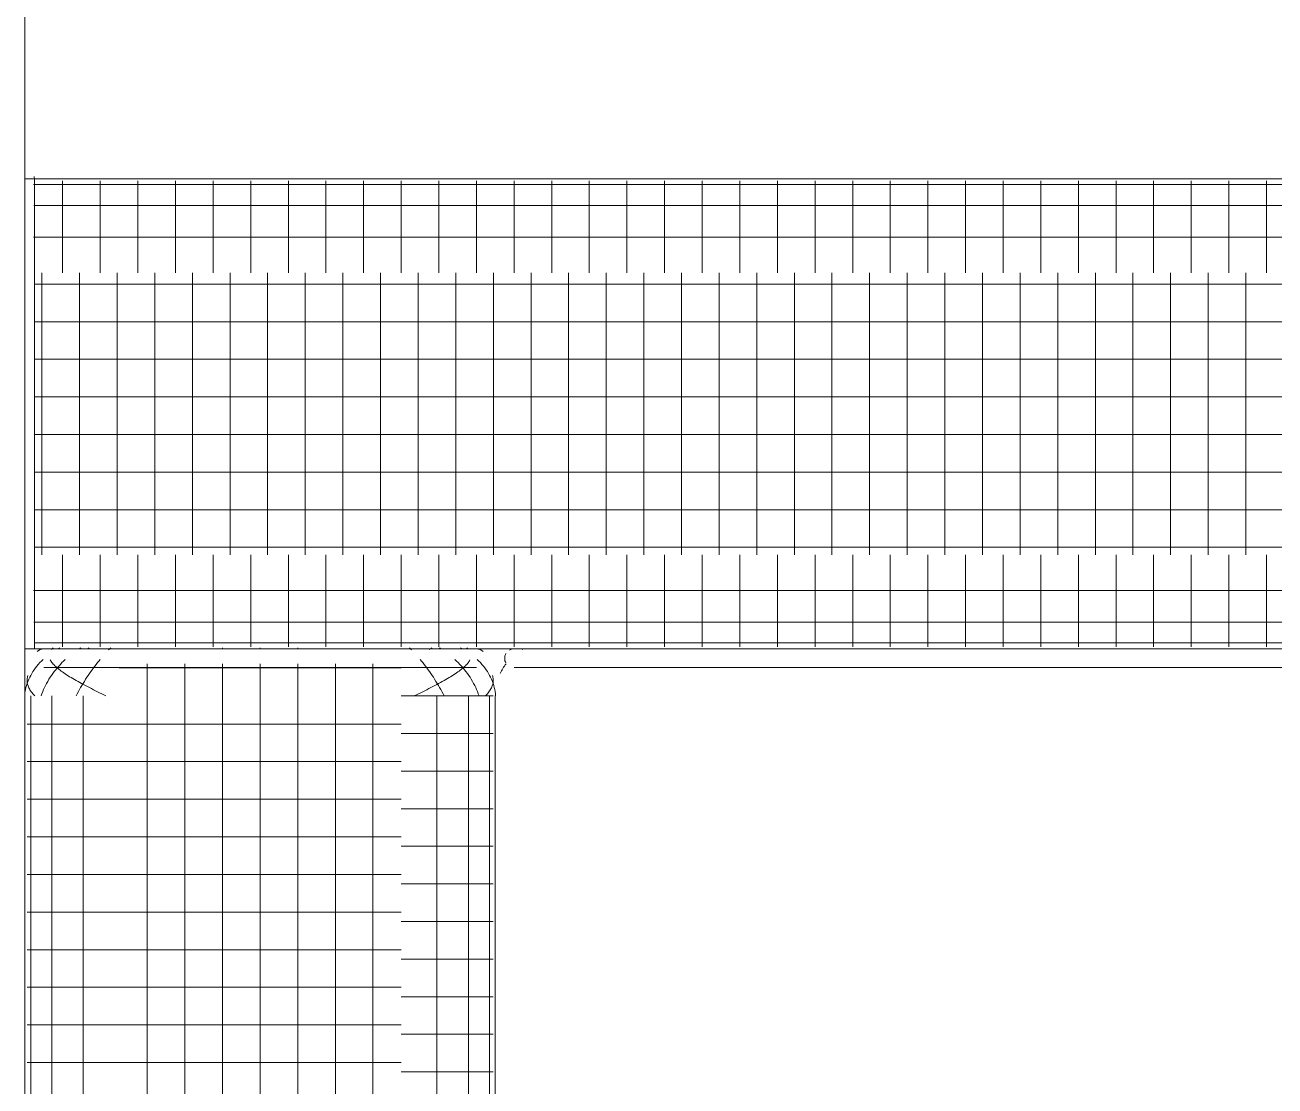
# Model space of a CAD drawing. Header units: millimetres. Extents: x 586.5 to 618.3, y 239.1 to 272.6.
# Drawn here: x 594.072 to 594.736, y 243.878 to 244.442 of the extents above; entities that cross this region are included whole.
import ezdxf

# ---------------------------------------------------------------- set-up
doc = ezdxf.new("R2010")
doc.units = ezdxf.units.MM
doc.header["$LTSCALE"] = 75
doc.layers.add('A Arquitetura LRZ', color=252, linetype='Continuous', lineweight=9)
doc.layers.add('A Mobiliário LRZ', color=253, linetype='Continuous', lineweight=9)

msp = doc.modelspace()

# ---------------------------------------------------------------- linework, layer by layer
at = {"layer": 'A Arquitetura LRZ'}
msp.add_line((594.07154, 240.1799), (594.07154, 249.2604), dxfattribs=at)
at = {"layer": 'A Mobiliário LRZ'}
for p, q in [((594.99154, 244.3604), (594.07154, 244.3604)), ((594.07609, 244.35728), (594.98715, 244.35728)), ((594.07654, 244.36034), (594.07654, 244.3604)), ((594.07654, 244.3604), (594.07654, 244.3604)), ((594.07654, 244.3602), (594.07654, 244.36034)), ((594.07654, 244.35998), (594.07654, 244.3602)), ((594.07654, 244.35968), (594.07654, 244.35998)), ((594.07654, 244.3593), (594.07654, 244.35968)), ((594.07654, 244.35884), (594.07654, 244.3593)), ((594.07654, 244.3583), (594.07654, 244.35884)), ((594.07654, 244.35769), (594.07654, 244.3583)), ((594.07654, 244.35701), (594.07654, 244.35769)), ((594.07654, 244.35624), (594.07654, 244.35701)), ((594.09154, 244.35926), (594.09154, 244.35421)), ((594.11154, 244.35926), (594.11154, 244.35421)), ((594.13154, 244.35926), (594.13154, 244.35421)), ((594.15154, 244.35926), (594.15154, 244.35421)), ((594.17154, 244.35926), (594.17154, 244.35421)), ((594.19154, 244.35926), (594.19154, 244.35421)), ((594.21154, 244.35926), (594.21154, 244.35421)), ((594.23154, 244.35926), (594.23154, 244.35421)), ((594.25154, 244.35926), (594.25154, 244.35421)), ((594.27154, 244.35926), (594.27154, 244.35421)), ((594.29154, 244.35926), (594.29154, 244.35421)), ((594.31154, 244.35926), (594.31154, 244.35421)), ((594.33154, 244.35926), (594.33154, 244.35421)), ((594.35154, 244.35926), (594.35154, 244.35421)), ((594.37154, 244.35926), (594.37154, 244.35421)), ((594.39154, 244.35926), (594.39154, 244.35421)), ((594.41154, 244.35926), (594.41154, 244.35421)), ((594.43154, 244.35926), (594.43154, 244.35421)), ((594.45154, 244.35926), (594.45154, 244.35421)), ((594.47154, 244.35926), (594.47154, 244.35421)), ((594.49154, 244.35926), (594.49154, 244.35421)), ((594.51154, 244.35926), (594.51154, 244.35421)), ((594.53154, 244.35926), (594.53154, 244.35421)), ((594.55154, 244.35926), (594.55154, 244.35421)), ((594.57154, 244.35926), (594.57154, 244.35421)), ((594.59154, 244.35926), (594.59154, 244.35421)), ((594.61154, 244.35926), (594.61154, 244.35421)), ((594.63154, 244.35926), (594.63154, 244.35421)), ((594.65154, 244.35926), (594.65154, 244.35421)), ((594.67154, 244.35926), (594.67154, 244.35421)), ((594.69154, 244.35926), (594.69154, 244.35421)), ((594.71154, 244.35926), (594.71154, 244.35421)), ((594.73154, 244.35926), (594.73154, 244.35421)), ((594.07654, 244.35541), (594.07654, 244.35624)), ((594.07654, 244.3545), (594.07654, 244.35541)), ((594.07654, 244.35352), (594.07654, 244.3545)), ((594.07654, 244.35248), (594.07654, 244.35352)), ((594.07654, 244.35136), (594.07654, 244.35248)), ((594.07654, 244.35018), (594.07654, 244.35136)), ((594.07654, 244.34894), (594.07654, 244.35018)), ((594.09154, 244.35421), (594.09154, 244.34617)), ((594.11154, 244.35421), (594.11154, 244.34617)), ((594.13154, 244.35421), (594.13154, 244.34617)), ((594.15154, 244.35421), (594.15154, 244.34617)), ((594.17154, 244.35421), (594.17154, 244.34617)), ((594.19154, 244.35421), (594.19154, 244.34617)), ((594.21154, 244.35421), (594.21154, 244.34617)), ((594.23154, 244.35421), (594.23154, 244.34617)), ((594.25154, 244.35421), (594.25154, 244.34617)), ((594.27154, 244.35421), (594.27154, 244.34617)), ((594.29154, 244.35421), (594.29154, 244.34617)), ((594.31154, 244.35421), (594.31154, 244.34617)), ((594.33154, 244.35421), (594.33154, 244.34617)), ((594.35154, 244.35421), (594.35154, 244.34617)), ((594.37154, 244.35421), (594.37154, 244.34617)), ((594.39154, 244.35421), (594.39154, 244.34617)), ((594.41154, 244.35421), (594.41154, 244.34617)), ((594.43154, 244.35421), (594.43154, 244.34617)), ((594.45154, 244.35421), (594.45154, 244.34617)), ((594.47154, 244.35421), (594.47154, 244.34617)), ((594.49154, 244.35421), (594.49154, 244.34617)), ((594.51154, 244.35421), (594.51154, 244.34617)), ((594.53154, 244.35421), (594.53154, 244.34617)), ((594.55154, 244.35421), (594.55154, 244.34617)), ((594.57154, 244.35421), (594.57154, 244.34617)), ((594.59154, 244.35421), (594.59154, 244.34617)), ((594.61154, 244.35421), (594.61154, 244.34617)), ((594.63154, 244.35421), (594.63154, 244.34617)), ((594.65154, 244.35421), (594.65154, 244.34617)), ((594.67154, 244.35421), (594.67154, 244.34617)), ((594.69154, 244.35421), (594.69154, 244.34617)), ((594.71154, 244.35421), (594.71154, 244.34617)), ((594.73154, 244.35421), (594.73154, 244.34617)), ((594.07617, 244.34617), (594.98644, 244.34617)), ((594.07654, 244.34764), (594.07654, 244.34894)), ((594.07654, 244.34627), (594.07654, 244.34764)), ((594.07654, 244.34485), (594.07654, 244.34627)), ((594.07654, 244.34337), (594.07654, 244.34485)), ((594.07654, 244.34184), (594.07654, 244.34337)), ((594.09154, 244.34617), (594.09154, 244.33569)), ((594.11154, 244.34617), (594.11154, 244.33569)), ((594.13154, 244.34617), (594.13154, 244.33569)), ((594.15154, 244.34617), (594.15154, 244.33569)), ((594.17154, 244.34617), (594.17154, 244.33569)), ((594.19154, 244.34617), (594.19154, 244.33569)), ((594.21154, 244.34617), (594.21154, 244.33569)), ((594.23154, 244.34617), (594.23154, 244.33569)), ((594.25154, 244.34617), (594.25154, 244.33569)), ((594.27154, 244.34617), (594.27154, 244.33569)), ((594.29154, 244.34617), (594.29154, 244.33569)), ((594.31154, 244.34617), (594.31154, 244.33569)), ((594.33154, 244.34617), (594.33154, 244.33569)), ((594.35154, 244.34617), (594.35154, 244.33569)), ((594.37154, 244.34617), (594.37154, 244.33569)), ((594.39154, 244.34617), (594.39154, 244.33569)), ((594.41154, 244.34617), (594.41154, 244.33569)), ((594.43154, 244.34617), (594.43154, 244.33569)), ((594.45154, 244.34617), (594.45154, 244.33569)), ((594.47154, 244.34617), (594.47154, 244.33569)), ((594.49154, 244.34617), (594.49154, 244.33569)), ((594.51154, 244.34617), (594.51154, 244.33569)), ((594.53154, 244.34617), (594.53154, 244.33569)), ((594.55154, 244.34617), (594.55154, 244.33569)), ((594.57154, 244.34617), (594.57154, 244.33569)), ((594.59154, 244.34617), (594.59154, 244.33569)), ((594.61154, 244.34617), (594.61154, 244.33569)), ((594.63154, 244.34617), (594.63154, 244.33569)), ((594.65154, 244.34617), (594.65154, 244.33569)), ((594.67154, 244.34617), (594.67154, 244.33569)), ((594.69154, 244.34617), (594.69154, 244.33569)), ((594.71154, 244.34617), (594.71154, 244.33569)), ((594.73154, 244.34617), (594.73154, 244.33569)), ((594.07654, 244.34026), (594.07654, 244.34184)), ((594.07654, 244.33864), (594.07654, 244.34026)), ((594.07654, 244.33696), (594.07654, 244.33864)), ((594.07654, 244.33525), (594.07654, 244.33696)), ((594.07654, 244.33349), (594.07654, 244.33525)), ((594.07654, 244.3317), (594.07654, 244.33349)), ((594.07654, 244.32987), (594.07654, 244.3317)), ((594.09154, 244.33569), (594.09154, 244.3235)), ((594.11154, 244.33569), (594.11154, 244.3235)), ((594.13154, 244.33569), (594.13154, 244.3235)), ((594.15154, 244.33569), (594.15154, 244.3235)), ((594.17154, 244.33569), (594.17154, 244.3235)), ((594.19154, 244.33569), (594.19154, 244.3235)), ((594.21154, 244.33569), (594.21154, 244.3235)), ((594.23154, 244.33569), (594.23154, 244.3235)), ((594.25154, 244.33569), (594.25154, 244.3235)), ((594.27154, 244.33569), (594.27154, 244.3235)), ((594.29154, 244.33569), (594.29154, 244.3235)), ((594.31154, 244.33569), (594.31154, 244.3235)), ((594.33154, 244.33569), (594.33154, 244.3235)), ((594.35154, 244.33569), (594.35154, 244.3235)), ((594.37154, 244.33569), (594.37154, 244.3235)), ((594.39154, 244.33569), (594.39154, 244.3235)), ((594.41154, 244.33569), (594.41154, 244.3235)), ((594.43154, 244.33569), (594.43154, 244.3235)), ((594.45154, 244.33569), (594.45154, 244.3235)), ((594.47154, 244.33569), (594.47154, 244.3235)), ((594.49154, 244.33569), (594.49154, 244.3235)), ((594.51154, 244.33569), (594.51154, 244.3235)), ((594.53154, 244.33569), (594.53154, 244.3235)), ((594.55154, 244.33569), (594.55154, 244.3235)), ((594.57154, 244.33569), (594.57154, 244.3235)), ((594.59154, 244.33569), (594.59154, 244.3235)), ((594.61154, 244.33569), (594.61154, 244.3235)), ((594.63154, 244.33569), (594.63154, 244.3235)), ((594.65154, 244.33569), (594.65154, 244.3235)), ((594.67154, 244.33569), (594.67154, 244.3235)), ((594.69154, 244.33569), (594.69154, 244.3235)), ((594.71154, 244.33569), (594.71154, 244.3235)), ((594.73154, 244.33569), (594.73154, 244.3235)), ((594.07611, 244.32942), (594.98687, 244.32942)), ((594.07654, 244.32802), (594.07654, 244.32987)), ((594.07654, 244.32613), (594.07654, 244.32802)), ((594.07654, 244.32422), (594.07654, 244.32613)), ((594.07654, 244.32229), (594.07654, 244.32422)), ((594.09154, 244.3235), (594.09154, 244.3104)), ((594.11154, 244.3235), (594.11154, 244.3104)), ((594.13154, 244.3235), (594.13154, 244.3104)), ((594.15154, 244.3235), (594.15154, 244.3104)), ((594.17154, 244.3235), (594.17154, 244.3104)), ((594.19154, 244.3235), (594.19154, 244.3104)), ((594.21154, 244.3235), (594.21154, 244.3104)), ((594.23154, 244.3235), (594.23154, 244.3104)), ((594.25154, 244.3235), (594.25154, 244.3104)), ((594.27154, 244.3235), (594.27154, 244.3104)), ((594.29154, 244.3235), (594.29154, 244.3104)), ((594.31154, 244.3235), (594.31154, 244.3104)), ((594.33154, 244.3235), (594.33154, 244.3104)), ((594.35154, 244.3235), (594.35154, 244.3104)), ((594.37154, 244.3235), (594.37154, 244.3104)), ((594.39154, 244.3235), (594.39154, 244.3104)), ((594.41154, 244.3235), (594.41154, 244.3104)), ((594.43154, 244.3235), (594.43154, 244.3104)), ((594.45154, 244.3235), (594.45154, 244.3104)), ((594.47154, 244.3235), (594.47154, 244.3104)), ((594.49154, 244.3235), (594.49154, 244.3104)), ((594.51154, 244.3235), (594.51154, 244.3104)), ((594.53154, 244.3235), (594.53154, 244.3104)), ((594.55154, 244.3235), (594.55154, 244.3104)), ((594.57154, 244.3235), (594.57154, 244.3104)), ((594.59154, 244.3235), (594.59154, 244.3104)), ((594.61154, 244.3235), (594.61154, 244.3104)), ((594.63154, 244.3235), (594.63154, 244.3104)), ((594.65154, 244.3235), (594.65154, 244.3104)), ((594.67154, 244.3235), (594.67154, 244.3104)), ((594.69154, 244.3235), (594.69154, 244.3104)), ((594.71154, 244.3235), (594.71154, 244.3104)), ((594.73154, 244.3235), (594.73154, 244.3104)), ((594.07654, 244.32034), (594.07654, 244.32229)), ((594.07654, 244.31837), (594.07654, 244.32034)), ((594.07654, 244.31639), (594.07654, 244.31837)), ((594.07654, 244.3144), (594.07654, 244.31639)), ((594.07654, 244.3124), (594.07654, 244.3144)), ((594.07654, 244.3104), (594.07654, 244.3124)), ((594.07654, 244.1604), (594.07654, 244.3104)), ((594.08054, 244.1604), (594.08054, 244.3104)), ((594.10054, 244.1604), (594.10054, 244.3104)), ((594.12054, 244.1604), (594.12054, 244.3104)), ((594.14054, 244.1604), (594.14054, 244.3104)), ((594.16054, 244.1604), (594.16054, 244.3104)), ((594.18054, 244.1604), (594.18054, 244.3104)), ((594.20054, 244.1604), (594.20054, 244.3104)), ((594.22054, 244.1604), (594.22054, 244.3104)), ((594.24054, 244.1604), (594.24054, 244.3104)), ((594.26054, 244.1604), (594.26054, 244.3104)), ((594.28054, 244.1604), (594.28054, 244.3104)), ((594.30054, 244.1604), (594.30054, 244.3104)), ((594.32054, 244.1604), (594.32054, 244.3104)), ((594.34054, 244.1604), (594.34054, 244.3104)), ((594.36054, 244.1604), (594.36054, 244.3104)), ((594.38054, 244.1604), (594.38054, 244.3104)), ((594.40054, 244.1604), (594.40054, 244.3104)), ((594.42054, 244.1604), (594.42054, 244.3104)), ((594.44054, 244.1604), (594.44054, 244.3104)), ((594.46054, 244.1604), (594.46054, 244.3104)), ((594.48054, 244.1604), (594.48054, 244.3104)), ((594.50054, 244.1604), (594.50054, 244.3104)), ((594.52054, 244.1604), (594.52054, 244.3104)), ((594.54054, 244.1604), (594.54054, 244.3104)), ((594.56054, 244.1604), (594.56054, 244.3104)), ((594.58054, 244.1604), (594.58054, 244.3104)), ((594.60054, 244.1604), (594.60054, 244.3104)), ((594.62054, 244.1604), (594.62054, 244.3104)), ((594.64054, 244.1604), (594.64054, 244.3104)), ((594.66054, 244.1604), (594.66054, 244.3104)), ((594.68054, 244.1604), (594.68054, 244.3104)), ((594.70054, 244.1604), (594.70054, 244.3104)), ((594.72054, 244.1604), (594.72054, 244.3104)), ((594.98654, 244.3044), (594.07656, 244.3044)), ((594.98654, 244.2844), (594.07661, 244.2844)), ((594.98654, 244.2644), (594.07666, 244.2644)), ((594.98654, 244.2444), (594.0767, 244.2444)), ((594.98654, 244.2244), (594.07675, 244.2244)), ((594.98654, 244.2044), (594.0768, 244.2044)), ((594.98654, 244.1844), (594.07685, 244.1844)), ((594.98654, 244.1644), (594.0769, 244.1644)), ((594.07654, 244.15986), (594.07654, 244.1604)), ((594.07654, 244.15786), (594.07654, 244.15986)), ((594.07654, 244.15587), (594.07654, 244.15786)), ((594.09154, 244.14731), (594.09154, 244.1604)), ((594.11154, 244.14731), (594.11154, 244.1604)), ((594.13154, 244.14731), (594.13154, 244.1604)), ((594.15154, 244.14731), (594.15154, 244.1604)), ((594.17154, 244.14731), (594.17154, 244.1604)), ((594.19154, 244.14731), (594.19154, 244.1604)), ((594.21154, 244.14731), (594.21154, 244.1604)), ((594.23154, 244.14731), (594.23154, 244.1604)), ((594.25154, 244.14731), (594.25154, 244.1604)), ((594.27154, 244.14731), (594.27154, 244.1604)), ((594.29154, 244.14731), (594.29154, 244.1604)), ((594.31154, 244.14731), (594.31154, 244.1604)), ((594.33154, 244.14731), (594.33154, 244.1604)), ((594.35154, 244.14731), (594.35154, 244.1604)), ((594.37154, 244.14731), (594.37154, 244.1604)), ((594.39154, 244.14731), (594.39154, 244.1604)), ((594.41154, 244.14731), (594.41154, 244.1604)), ((594.43154, 244.14731), (594.43154, 244.1604)), ((594.45154, 244.14731), (594.45154, 244.1604)), ((594.47154, 244.14731), (594.47154, 244.1604)), ((594.49154, 244.14731), (594.49154, 244.1604)), ((594.51154, 244.14731), (594.51154, 244.1604)), ((594.53154, 244.14731), (594.53154, 244.1604)), ((594.55154, 244.14731), (594.55154, 244.1604)), ((594.57154, 244.14731), (594.57154, 244.1604)), ((594.59154, 244.14731), (594.59154, 244.1604)), ((594.61154, 244.14731), (594.61154, 244.1604)), ((594.63154, 244.14731), (594.63154, 244.1604)), ((594.65154, 244.14731), (594.65154, 244.1604)), ((594.67154, 244.14731), (594.67154, 244.1604)), ((594.69154, 244.14731), (594.69154, 244.1604)), ((594.71154, 244.14731), (594.71154, 244.1604)), ((594.73154, 244.14731), (594.73154, 244.1604)), ((594.07654, 244.15388), (594.07654, 244.15587)), ((594.07654, 244.15191), (594.07654, 244.15388)), ((594.07654, 244.14994), (594.07654, 244.15191)), ((594.07654, 244.14799), (594.07654, 244.14994)), ((594.07654, 244.14607), (594.07654, 244.14799)), ((594.07654, 244.14416), (594.07654, 244.14607)), ((594.07654, 244.14229), (594.07654, 244.14416)), ((594.09154, 244.13511), (594.09154, 244.14731)), ((594.11154, 244.13511), (594.11154, 244.14731)), ((594.13154, 244.13511), (594.13154, 244.14731)), ((594.15154, 244.13511), (594.15154, 244.14731)), ((594.17154, 244.13511), (594.17154, 244.14731)), ((594.19154, 244.13511), (594.19154, 244.14731)), ((594.21154, 244.13511), (594.21154, 244.14731)), ((594.23154, 244.13511), (594.23154, 244.14731)), ((594.25154, 244.13511), (594.25154, 244.14731)), ((594.27154, 244.13511), (594.27154, 244.14731)), ((594.29154, 244.13511), (594.29154, 244.14731)), ((594.31154, 244.13511), (594.31154, 244.14731)), ((594.33154, 244.13511), (594.33154, 244.14731)), ((594.35154, 244.13511), (594.35154, 244.14731)), ((594.37154, 244.13511), (594.37154, 244.14731)), ((594.39154, 244.13511), (594.39154, 244.14731)), ((594.41154, 244.13511), (594.41154, 244.14731)), ((594.43154, 244.13511), (594.43154, 244.14731)), ((594.45154, 244.13511), (594.45154, 244.14731)), ((594.47154, 244.13511), (594.47154, 244.14731)), ((594.49154, 244.13511), (594.49154, 244.14731)), ((594.51154, 244.13511), (594.51154, 244.14731)), ((594.53154, 244.13511), (594.53154, 244.14731)), ((594.55154, 244.13511), (594.55154, 244.14731)), ((594.57154, 244.13511), (594.57154, 244.14731)), ((594.59154, 244.13511), (594.59154, 244.14731)), ((594.61154, 244.13511), (594.61154, 244.14731)), ((594.63154, 244.13511), (594.63154, 244.14731)), ((594.65154, 244.13511), (594.65154, 244.14731)), ((594.67154, 244.13511), (594.67154, 244.14731)), ((594.69154, 244.13511), (594.69154, 244.14731)), ((594.71154, 244.13511), (594.71154, 244.14731)), ((594.73154, 244.13511), (594.73154, 244.14731)), ((594.98707, 244.14139), (594.0761, 244.14139)), ((594.07654, 244.14044), (594.07654, 244.14229)), ((594.07654, 244.13862), (594.07654, 244.14044)), ((594.07654, 244.13684), (594.07654, 244.13862)), ((594.07654, 244.13509), (594.07654, 244.13684)), ((594.07654, 244.13339), (594.07654, 244.13509)), ((594.07654, 244.13173), (594.07654, 244.13339)), ((594.07654, 244.13011), (594.07654, 244.13173)), ((594.09154, 244.12464), (594.09154, 244.13511)), ((594.11154, 244.12464), (594.11154, 244.13511)), ((594.13154, 244.12464), (594.13154, 244.13511)), ((594.15154, 244.12464), (594.15154, 244.13511)), ((594.17154, 244.12464), (594.17154, 244.13511)), ((594.19154, 244.12464), (594.19154, 244.13511)), ((594.21154, 244.12464), (594.21154, 244.13511)), ((594.23154, 244.12464), (594.23154, 244.13511)), ((594.25154, 244.12464), (594.25154, 244.13511)), ((594.27154, 244.12464), (594.27154, 244.13511)), ((594.29154, 244.12464), (594.29154, 244.13511)), ((594.31154, 244.12464), (594.31154, 244.13511)), ((594.33154, 244.12464), (594.33154, 244.13511)), ((594.35154, 244.12464), (594.35154, 244.13511)), ((594.37154, 244.12464), (594.37154, 244.13511)), ((594.39154, 244.12464), (594.39154, 244.13511)), ((594.41154, 244.12464), (594.41154, 244.13511)), ((594.43154, 244.12464), (594.43154, 244.13511)), ((594.45154, 244.12464), (594.45154, 244.13511)), ((594.47154, 244.12464), (594.47154, 244.13511)), ((594.49154, 244.12464), (594.49154, 244.13511)), ((594.51154, 244.12464), (594.51154, 244.13511)), ((594.53154, 244.12464), (594.53154, 244.13511)), ((594.55154, 244.12464), (594.55154, 244.13511)), ((594.57154, 244.12464), (594.57154, 244.13511)), ((594.59154, 244.12464), (594.59154, 244.13511)), ((594.61154, 244.12464), (594.61154, 244.13511)), ((594.63154, 244.12464), (594.63154, 244.13511)), ((594.65154, 244.12464), (594.65154, 244.13511)), ((594.67154, 244.12464), (594.67154, 244.13511)), ((594.69154, 244.12464), (594.69154, 244.13511)), ((594.71154, 244.12464), (594.71154, 244.13511)), ((594.73154, 244.12464), (594.73154, 244.13511)), ((594.98644, 244.12464), (594.07618, 244.12464)), ((594.07654, 244.12855), (594.07654, 244.13011)), ((594.07654, 244.12703), (594.07654, 244.12855)), ((594.07654, 244.12557), (594.07654, 244.12703)), ((594.07654, 244.12416), (594.07654, 244.12557)), ((594.07654, 244.12281), (594.07654, 244.12416)), ((594.09154, 244.1166), (594.09154, 244.12464)), ((594.11154, 244.1166), (594.11154, 244.12464)), ((594.13154, 244.1166), (594.13154, 244.12464)), ((594.15154, 244.1166), (594.15154, 244.12464)), ((594.17154, 244.1166), (594.17154, 244.12464)), ((594.19154, 244.1166), (594.19154, 244.12464)), ((594.21154, 244.1166), (594.21154, 244.12464)), ((594.23154, 244.1166), (594.23154, 244.12464)), ((594.25154, 244.1166), (594.25154, 244.12464)), ((594.27154, 244.1166), (594.27154, 244.12464)), ((594.29154, 244.1166), (594.29154, 244.12464)), ((594.31154, 244.1166), (594.31154, 244.12464)), ((594.33154, 244.1166), (594.33154, 244.12464)), ((594.35154, 244.1166), (594.35154, 244.12464)), ((594.37154, 244.1166), (594.37154, 244.12464)), ((594.39154, 244.1166), (594.39154, 244.12464)), ((594.41154, 244.1166), (594.41154, 244.12464)), ((594.43154, 244.1166), (594.43154, 244.12464)), ((594.45154, 244.1166), (594.45154, 244.12464)), ((594.47154, 244.1166), (594.47154, 244.12464)), ((594.49154, 244.1166), (594.49154, 244.12464)), ((594.51154, 244.1166), (594.51154, 244.12464)), ((594.53154, 244.1166), (594.53154, 244.12464)), ((594.55154, 244.1166), (594.55154, 244.12464)), ((594.57154, 244.1166), (594.57154, 244.12464)), ((594.59154, 244.1166), (594.59154, 244.12464)), ((594.61154, 244.1166), (594.61154, 244.12464)), ((594.63154, 244.1166), (594.63154, 244.12464)), ((594.65154, 244.1166), (594.65154, 244.12464)), ((594.67154, 244.1166), (594.67154, 244.12464)), ((594.69154, 244.1166), (594.69154, 244.12464)), ((594.71154, 244.1166), (594.71154, 244.12464)), ((594.73154, 244.1166), (594.73154, 244.12464)), ((594.07654, 244.12153), (594.07654, 244.12281)), ((594.07654, 244.1203), (594.07654, 244.12153)), ((594.07654, 244.11914), (594.07654, 244.1203)), ((594.07654, 244.11804), (594.07654, 244.11914)), ((594.07654, 244.11701), (594.07654, 244.11804)), ((594.07654, 244.11605), (594.07654, 244.11701)), ((594.07654, 244.11517), (594.07654, 244.11605)), ((594.07654, 244.11435), (594.07654, 244.11517)), ((594.07654, 244.11361), (594.07654, 244.11435)), ((594.07654, 244.11294), (594.07654, 244.11361)), ((594.98687, 244.11353), (594.07654, 244.11353)), ((594.07654, 244.11235), (594.07654, 244.11294)), ((594.07654, 244.11184), (594.07654, 244.11235)), ((594.07654, 244.1114), (594.07654, 244.11184)), ((594.07654, 244.11104), (594.07654, 244.1114)), ((594.07654, 244.11076), (594.07654, 244.11104)), ((594.07654, 244.11056), (594.07654, 244.11076)), ((594.0866, 244.11092), (594.08625, 244.11065)), ((594.08899, 244.11037), (594.09005, 244.11092)), ((594.09154, 244.11155), (594.09154, 244.1166)), ((594.1003, 244.11037), (594.10122, 244.11092)), ((594.1052, 244.11092), (594.10568, 244.11066)), ((594.11154, 244.11155), (594.11154, 244.1166)), ((594.1166, 244.11037), (594.11716, 244.11092)), ((594.13154, 244.11155), (594.13154, 244.1166)), ((594.15154, 244.11155), (594.15154, 244.1166)), ((594.17154, 244.11155), (594.17154, 244.1166)), ((594.17654, 244.11092), (594.17654, 244.11023)), ((594.19154, 244.11155), (594.19154, 244.1166)), ((594.19654, 244.11092), (594.19654, 244.11023)), ((594.21154, 244.11155), (594.21154, 244.1166)), ((594.21654, 244.11092), (594.21654, 244.11023)), ((594.23154, 244.11155), (594.23154, 244.1166)), ((594.25154, 244.11155), (594.25154, 244.1166)), ((594.27154, 244.11155), (594.27154, 244.1166)), ((594.27593, 244.11092), (594.27649, 244.11037)), ((594.28789, 244.11092), (594.28741, 244.11066)), ((594.29154, 244.11155), (594.29154, 244.1166)), ((594.29187, 244.11092), (594.29279, 244.11037)), ((594.30303, 244.11092), (594.3041, 244.11037)), ((594.30648, 244.11092), (594.30684, 244.11065)), ((594.31154, 244.11155), (594.31154, 244.1166)), ((594.33154, 244.11155), (594.33154, 244.1166)), ((594.35154, 244.11155), (594.35154, 244.1166)), ((594.37154, 244.11155), (594.37154, 244.1166)), ((594.39154, 244.11155), (594.39154, 244.1166)), ((594.41154, 244.11155), (594.41154, 244.1166)), ((594.43154, 244.11155), (594.43154, 244.1166)), ((594.45154, 244.11155), (594.45154, 244.1166)), ((594.47154, 244.11155), (594.47154, 244.1166)), ((594.49154, 244.11155), (594.49154, 244.1166)), ((594.51154, 244.11155), (594.51154, 244.1166)), ((594.53154, 244.11155), (594.53154, 244.1166)), ((594.55154, 244.11155), (594.55154, 244.1166)), ((594.57154, 244.11155), (594.57154, 244.1166)), ((594.59154, 244.11155), (594.59154, 244.1166)), ((594.61154, 244.11155), (594.61154, 244.1166)), ((594.63154, 244.11155), (594.63154, 244.1166)), ((594.65154, 244.11155), (594.65154, 244.1166)), ((594.67154, 244.11155), (594.67154, 244.1166)), ((594.69154, 244.11155), (594.69154, 244.1166)), ((594.71154, 244.11155), (594.71154, 244.1166)), ((594.73154, 244.11155), (594.73154, 244.1166)), ((594.07154, 244.1104), (594.08654, 244.1104)), ((594.07654, 244.11044), (594.07654, 244.11056)), ((594.07654, 244.1104), (594.07654, 244.11044)), ((594.08025, 244.10392), (594.08112, 244.10476)), ((594.08155, 244.1104), (594.08154, 244.1104)), ((594.0816, 244.1104), (594.08155, 244.1104)), ((594.08171, 244.1104), (594.0816, 244.1104)), ((594.08189, 244.1104), (594.08171, 244.1104)), ((594.08213, 244.1104), (594.08189, 244.1104)), ((594.08243, 244.1104), (594.08213, 244.1104)), ((594.08279, 244.1104), (594.08243, 244.1104)), ((594.08322, 244.1104), (594.08279, 244.1104)), ((594.08371, 244.1104), (594.08322, 244.1104)), ((594.08426, 244.1104), (594.08371, 244.1104)), ((594.08487, 244.1104), (594.08426, 244.1104)), ((594.08554, 244.1104), (594.08487, 244.1104)), ((594.085, 244.10448), (594.08524, 244.10407)), ((594.08627, 244.1104), (594.08554, 244.1104)), ((594.08592, 244.11038), (594.08562, 244.1101)), ((594.08625, 244.11065), (594.08592, 244.11038)), ((594.08705, 244.1104), (594.08627, 244.1104)), ((594.08654, 244.1104), (594.12154, 244.1104)), ((594.08788, 244.1104), (594.08705, 244.1104)), ((594.08878, 244.1104), (594.08788, 244.1104)), ((594.08972, 244.1104), (594.08878, 244.1104)), ((594.09071, 244.1104), (594.08972, 244.1104)), ((594.09176, 244.1104), (594.09071, 244.1104)), ((594.09285, 244.1104), (594.09176, 244.1104)), ((594.09207, 244.10392), (594.09296, 244.10476)), ((594.09399, 244.1104), (594.09285, 244.1104)), ((594.09517, 244.1104), (594.09399, 244.1104)), ((594.09639, 244.1104), (594.09517, 244.1104)), ((594.09766, 244.1104), (594.09639, 244.1104)), ((594.09896, 244.1104), (594.09766, 244.1104)), ((594.1003, 244.1104), (594.09896, 244.1104)), ((594.10167, 244.1104), (594.1003, 244.1104)), ((594.10307, 244.1104), (594.10167, 244.1104)), ((594.10451, 244.1104), (594.10307, 244.1104)), ((594.10597, 244.1104), (594.10451, 244.1104)), ((594.10568, 244.11066), (594.10619, 244.1104)), ((594.10745, 244.1104), (594.10597, 244.1104)), ((594.10896, 244.1104), (594.10745, 244.1104)), ((594.11049, 244.1104), (594.10896, 244.1104)), ((594.11204, 244.1104), (594.11049, 244.1104)), ((594.11081, 244.10392), (594.1115, 244.10476)), ((594.1136, 244.1104), (594.11204, 244.1104)), ((594.11517, 244.1104), (594.1136, 244.1104)), ((594.11675, 244.1104), (594.11517, 244.1104)), ((594.11602, 244.10979), (594.1166, 244.11037)), ((594.11835, 244.1104), (594.11675, 244.1104)), ((594.11994, 244.1104), (594.11835, 244.1104)), ((594.12154, 244.1104), (594.11994, 244.1104)), ((594.27154, 244.1104), (594.12154, 244.1104)), ((594.27198, 244.1104), (594.27154, 244.1104)), ((594.27154, 244.1104), (594.30654, 244.1104)), ((594.27357, 244.1104), (594.27198, 244.1104)), ((594.27517, 244.1104), (594.27357, 244.1104)), ((594.27676, 244.1104), (594.27517, 244.1104)), ((594.27649, 244.11037), (594.27707, 244.10979)), ((594.27834, 244.1104), (594.27676, 244.1104)), ((594.27991, 244.1104), (594.27834, 244.1104)), ((594.28147, 244.1104), (594.27991, 244.1104)), ((594.28301, 244.1104), (594.28147, 244.1104)), ((594.28158, 244.10476), (594.28227, 244.10392)), ((594.28454, 244.1104), (594.28301, 244.1104)), ((594.28604, 244.1104), (594.28454, 244.1104)), ((594.28752, 244.1104), (594.28604, 244.1104)), ((594.28689, 244.1104), (594.28636, 244.11013)), ((594.28741, 244.11066), (594.28689, 244.1104)), ((594.28897, 244.1104), (594.28752, 244.1104)), ((594.2904, 244.1104), (594.28897, 244.1104)), ((594.29179, 244.1104), (594.2904, 244.1104)), ((594.29316, 244.1104), (594.29179, 244.1104)), ((594.29448, 244.1104), (594.29316, 244.1104)), ((594.29578, 244.1104), (594.29448, 244.1104)), ((594.29703, 244.1104), (594.29578, 244.1104)), ((594.29824, 244.1104), (594.29703, 244.1104)), ((594.29941, 244.1104), (594.29824, 244.1104)), ((594.30054, 244.1104), (594.29941, 244.1104)), ((594.30013, 244.10476), (594.30101, 244.10392)), ((594.30162, 244.1104), (594.30054, 244.1104)), ((594.30265, 244.1104), (594.30162, 244.1104)), ((594.30363, 244.1104), (594.30265, 244.1104)), ((594.30456, 244.1104), (594.30363, 244.1104)), ((594.30543, 244.1104), (594.30456, 244.1104)), ((594.30626, 244.1104), (594.30543, 244.1104)), ((594.30702, 244.1104), (594.30626, 244.1104)), ((594.30654, 244.1104), (594.99154, 244.1104)), ((594.30684, 244.11065), (594.30717, 244.11038)), ((594.30773, 244.1104), (594.30702, 244.1104)), ((594.30839, 244.1104), (594.30773, 244.1104)), ((594.30809, 244.10448), (594.30784, 244.10407)), ((594.30898, 244.1104), (594.30839, 244.1104)), ((594.30951, 244.1104), (594.30898, 244.1104)), ((594.30999, 244.1104), (594.30951, 244.1104)), ((594.3104, 244.1104), (594.30999, 244.1104)), ((594.31075, 244.1104), (594.3104, 244.1104)), ((594.31103, 244.1104), (594.31075, 244.1104)), ((594.31126, 244.1104), (594.31103, 244.1104)), ((594.31142, 244.1104), (594.31126, 244.1104)), ((594.31151, 244.1104), (594.31142, 244.1104)), ((594.31154, 244.1104), (594.31151, 244.1104)), ((594.31197, 244.10476), (594.31284, 244.10392)), ((594.07513, 244.09732), (594.07575, 244.09832)), ((594.07575, 244.09832), (594.07641, 244.09931)), ((594.07641, 244.09931), (594.0771, 244.10028)), ((594.0771, 244.10028), (594.07784, 244.10123)), ((594.07784, 244.10123), (594.07861, 244.10215)), ((594.07861, 244.10215), (594.07941, 244.10305)), ((594.07941, 244.10305), (594.08025, 244.10392)), ((594.08154, 244.1004), (594.08158, 244.1004)), ((594.08158, 244.1004), (594.08167, 244.1004)), ((594.08167, 244.1004), (594.08183, 244.1004)), ((594.08183, 244.1004), (594.08205, 244.1004)), ((594.08205, 244.1004), (594.08234, 244.1004)), ((594.08234, 244.1004), (594.08269, 244.1004)), ((594.08269, 244.1004), (594.0831, 244.1004)), ((594.0831, 244.1004), (594.08357, 244.1004)), ((594.08357, 244.1004), (594.08411, 244.1004)), ((594.08411, 244.1004), (594.0847, 244.1004)), ((594.0847, 244.1004), (594.08535, 244.1004)), ((594.08524, 244.10407), (594.08552, 244.10364)), ((594.08535, 244.1004), (594.08606, 244.1004)), ((594.08552, 244.10364), (594.08583, 244.10322)), ((594.08583, 244.10322), (594.08618, 244.10278)), ((594.08606, 244.1004), (594.08683, 244.1004)), ((594.08618, 244.10278), (594.08656, 244.10234)), ((594.08637, 244.09732), (594.08712, 244.09832)), ((594.08656, 244.10234), (594.08698, 244.10189)), ((594.08683, 244.1004), (594.08765, 244.1004)), ((594.08698, 244.10189), (594.08742, 244.10144)), ((594.08712, 244.09832), (594.08789, 244.09931)), ((594.08742, 244.10144), (594.08791, 244.10098)), ((594.08765, 244.1004), (594.08853, 244.1004)), ((594.08789, 244.09931), (594.08869, 244.10028)), ((594.08791, 244.10098), (594.08842, 244.10051)), ((594.08842, 244.10051), (594.08897, 244.10004)), ((594.08853, 244.1004), (594.08946, 244.1004)), ((594.08869, 244.10028), (594.08951, 244.10123)), ((594.08897, 244.10004), (594.08955, 244.09957)), ((594.08946, 244.1004), (594.09044, 244.1004)), ((594.08951, 244.10123), (594.09035, 244.10215)), ((594.08955, 244.09957), (594.09016, 244.09909)), ((594.09016, 244.09909), (594.0908, 244.0986)), ((594.09035, 244.10215), (594.0912, 244.10305)), ((594.09044, 244.1004), (594.09147, 244.1004)), ((594.0908, 244.0986), (594.09147, 244.09811)), ((594.0912, 244.10305), (594.09207, 244.10392)), ((594.09147, 244.1004), (594.09255, 244.1004)), ((594.09147, 244.09811), (594.09217, 244.09762)), ((594.09217, 244.09762), (594.0929, 244.09712)), ((594.09255, 244.1004), (594.09368, 244.1004)), ((594.09368, 244.1004), (594.09484, 244.1004)), ((594.09484, 244.1004), (594.09606, 244.1004)), ((594.09606, 244.1004), (594.09731, 244.1004)), ((594.09731, 244.1004), (594.0986, 244.1004)), ((594.0986, 244.1004), (594.09993, 244.1004)), ((594.09993, 244.1004), (594.10129, 244.1004)), ((594.10129, 244.1004), (594.10269, 244.1004)), ((594.10269, 244.1004), (594.10412, 244.1004)), ((594.10412, 244.1004), (594.10557, 244.1004)), ((594.10557, 244.1004), (594.10705, 244.1004)), ((594.10586, 244.09732), (594.10657, 244.09832)), ((594.10657, 244.09832), (594.10728, 244.09931)), ((594.10705, 244.1004), (594.10855, 244.1004)), ((594.10728, 244.09931), (594.10799, 244.10028)), ((594.10799, 244.10028), (594.1087, 244.10123)), ((594.10855, 244.1004), (594.11007, 244.1004)), ((594.1087, 244.10123), (594.10941, 244.10215)), ((594.10941, 244.10215), (594.11011, 244.10305)), ((594.11007, 244.1004), (594.11162, 244.1004)), ((594.11011, 244.10305), (594.11081, 244.10392)), ((594.11162, 244.1004), (594.11317, 244.1004)), ((594.11317, 244.1004), (594.11474, 244.1004)), ((594.11474, 244.1004), (594.11633, 244.1004)), ((594.11633, 244.1004), (594.11792, 244.1004)), ((594.11792, 244.1004), (594.11951, 244.1004)), ((594.11951, 244.1004), (594.12111, 244.1004)), ((594.12111, 244.1004), (594.12154, 244.1004)), ((594.12154, 244.1004), (594.27154, 244.1004)), ((594.12154, 244.10028), (594.27154, 244.10028)), ((594.13654, 244.10245), (594.13654, 244.0956)), ((594.15654, 244.10245), (594.15654, 244.0956)), ((594.17654, 244.10245), (594.17654, 244.0956)), ((594.19654, 244.10245), (594.19654, 244.0956)), ((594.21654, 244.10245), (594.21654, 244.0956)), ((594.23654, 244.10245), (594.23654, 244.0956)), ((594.25654, 244.10245), (594.25654, 244.0956)), ((594.27154, 244.1004), (594.27314, 244.1004)), ((594.27314, 244.1004), (594.27474, 244.1004)), ((594.27474, 244.1004), (594.27633, 244.1004)), ((594.27633, 244.1004), (594.27792, 244.1004)), ((594.27792, 244.1004), (594.27949, 244.1004)), ((594.27949, 244.1004), (594.28105, 244.1004)), ((594.28105, 244.1004), (594.2826, 244.1004)), ((594.28227, 244.10392), (594.28297, 244.10305)), ((594.2826, 244.1004), (594.28413, 244.1004)), ((594.28297, 244.10305), (594.28368, 244.10215)), ((594.28368, 244.10215), (594.28439, 244.10123)), ((594.28413, 244.1004), (594.28563, 244.1004)), ((594.28439, 244.10123), (594.2851, 244.10028)), ((594.2851, 244.10028), (594.28581, 244.09931)), ((594.28563, 244.1004), (594.28712, 244.1004)), ((594.28581, 244.09931), (594.28652, 244.09832)), ((594.28652, 244.09832), (594.28723, 244.09732)), ((594.28712, 244.1004), (594.28858, 244.1004)), ((594.28858, 244.1004), (594.29001, 244.1004)), ((594.29001, 244.1004), (594.29142, 244.1004)), ((594.29142, 244.1004), (594.29279, 244.1004)), ((594.29279, 244.1004), (594.29413, 244.1004)), ((594.29413, 244.1004), (594.29543, 244.1004)), ((594.29543, 244.1004), (594.2967, 244.1004)), ((594.2967, 244.1004), (594.29792, 244.1004)), ((594.29792, 244.1004), (594.2991, 244.1004)), ((594.2991, 244.1004), (594.30024, 244.1004)), ((594.30091, 244.09762), (594.30018, 244.09712)), ((594.30024, 244.1004), (594.30133, 244.1004)), ((594.30162, 244.09811), (594.30091, 244.09762)), ((594.30101, 244.10392), (594.30189, 244.10305)), ((594.30133, 244.1004), (594.30237, 244.1004)), ((594.30229, 244.0986), (594.30162, 244.09811)), ((594.30189, 244.10305), (594.30274, 244.10215)), ((594.30293, 244.09909), (594.30229, 244.0986)), ((594.30237, 244.1004), (594.30337, 244.1004)), ((594.30274, 244.10215), (594.30358, 244.10123)), ((594.30354, 244.09957), (594.30293, 244.09909)), ((594.30337, 244.1004), (594.30431, 244.1004)), ((594.30412, 244.10004), (594.30354, 244.09957)), ((594.30358, 244.10123), (594.3044, 244.10028)), ((594.30467, 244.10051), (594.30412, 244.10004)), ((594.30431, 244.1004), (594.3052, 244.1004)), ((594.3044, 244.10028), (594.30519, 244.09931)), ((594.30518, 244.10098), (594.30467, 244.10051)), ((594.30566, 244.10144), (594.30518, 244.10098)), ((594.30519, 244.09931), (594.30597, 244.09832)), ((594.3052, 244.1004), (594.30604, 244.1004)), ((594.30611, 244.10189), (594.30566, 244.10144)), ((594.30597, 244.09832), (594.30672, 244.09732)), ((594.30604, 244.1004), (594.30682, 244.1004)), ((594.30652, 244.10234), (594.30611, 244.10189)), ((594.30691, 244.10278), (594.30652, 244.10234)), ((594.30682, 244.1004), (594.30755, 244.1004)), ((594.30725, 244.10322), (594.30691, 244.10278)), ((594.30757, 244.10364), (594.30725, 244.10322)), ((594.30755, 244.1004), (594.30822, 244.1004)), ((594.30784, 244.10407), (594.30757, 244.10364)), ((594.30822, 244.1004), (594.30883, 244.1004)), ((594.30883, 244.1004), (594.30937, 244.1004)), ((594.30937, 244.1004), (594.30986, 244.1004)), ((594.30986, 244.1004), (594.31029, 244.1004)), ((594.31029, 244.1004), (594.31066, 244.1004)), ((594.31066, 244.1004), (594.31096, 244.1004)), ((594.31096, 244.1004), (594.3112, 244.1004)), ((594.3112, 244.1004), (594.31138, 244.1004)), ((594.31138, 244.1004), (594.31149, 244.1004)), ((594.31149, 244.1004), (594.31154, 244.1004)), ((594.31154, 244.1004), (594.31154, 244.1004)), ((594.31284, 244.10392), (594.31367, 244.10305)), ((594.31367, 244.10305), (594.31448, 244.10215)), ((594.31448, 244.10215), (594.31525, 244.10123)), ((594.31525, 244.10123), (594.31598, 244.10028)), ((594.31598, 244.10028), (594.31668, 244.09931)), ((594.31668, 244.09931), (594.31734, 244.09832)), ((594.31734, 244.09832), (594.31795, 244.09732)), ((594.33156, 244.1004), (594.33159, 244.1004)), ((594.33159, 244.1004), (594.33165, 244.1004)), ((594.33165, 244.1004), (594.33174, 244.1004)), ((594.33174, 244.1004), (594.33184, 244.1004)), ((594.33184, 244.1004), (594.33197, 244.1004)), ((594.33197, 244.1004), (594.33213, 244.1004)), ((594.33213, 244.1004), (594.3323, 244.1004)), ((594.3323, 244.1004), (594.3325, 244.1004)), ((594.3325, 244.1004), (594.33273, 244.1004)), ((594.33273, 244.1004), (594.33297, 244.1004)), ((594.33297, 244.1004), (594.33324, 244.1004)), ((594.33324, 244.1004), (594.33353, 244.1004)), ((594.33353, 244.1004), (594.33383, 244.1004)), ((594.33383, 244.1004), (594.33416, 244.1004)), ((594.33416, 244.1004), (594.33451, 244.1004)), ((594.33451, 244.1004), (594.33488, 244.1004)), ((594.33488, 244.1004), (594.33527, 244.1004)), ((594.33527, 244.1004), (594.33567, 244.1004)), ((594.33567, 244.1004), (594.33609, 244.1004)), ((594.33609, 244.1004), (594.33653, 244.1004)), ((594.33653, 244.1004), (594.33699, 244.1004)), ((594.33699, 244.1004), (594.33746, 244.1004)), ((594.33746, 244.1004), (594.33794, 244.1004)), ((594.33794, 244.1004), (594.33844, 244.1004)), ((594.33844, 244.1004), (594.33895, 244.1004)), ((594.33895, 244.1004), (594.33947, 244.1004)), ((594.33947, 244.1004), (594.34001, 244.1004)), ((594.34001, 244.1004), (594.34055, 244.1004)), ((594.34055, 244.1004), (594.34111, 244.1004)), ((594.34111, 244.1004), (594.34167, 244.1004)), ((594.34167, 244.1004), (594.34224, 244.1004)), ((594.34224, 244.1004), (594.34282, 244.1004)), ((594.34282, 244.1004), (594.3434, 244.1004)), ((594.3434, 244.1004), (594.34399, 244.1004)), ((594.34399, 244.1004), (594.34459, 244.1004)), ((594.34459, 244.1004), (594.34518, 244.1004)), ((594.34518, 244.1004), (594.34578, 244.1004)), ((594.34578, 244.1004), (594.34638, 244.1004)), ((594.34638, 244.1004), (594.34654, 244.1004)), ((594.34654, 244.1004), (594.94154, 244.1004)), ((594.07206, 244.08985), (594.07236, 244.09095)), ((594.07236, 244.09095), (594.07271, 244.09204)), ((594.07264, 244.09424), (594.07261, 244.09374)), ((594.07261, 244.09374), (594.07262, 244.09323)), ((594.07262, 244.09323), (594.07266, 244.09272)), ((594.0727, 244.09475), (594.07264, 244.09424)), ((594.07266, 244.09272), (594.07274, 244.09221)), ((594.07279, 244.09524), (594.0727, 244.09475)), ((594.07271, 244.09204), (594.0731, 244.09312)), ((594.07274, 244.09221), (594.07285, 244.09169)), ((594.07292, 244.09574), (594.07279, 244.09524)), ((594.07285, 244.09169), (594.07299, 244.09118)), ((594.07308, 244.09623), (594.07292, 244.09574)), ((594.07299, 244.09118), (594.07316, 244.09066)), ((594.0731, 244.09312), (594.07354, 244.09419)), ((594.07354, 244.09419), (594.07403, 244.09525)), ((594.07403, 244.09525), (594.07456, 244.09629)), ((594.07456, 244.09629), (594.07513, 244.09732)), ((594.08195, 244.08985), (594.08248, 244.09095)), ((594.08248, 244.09095), (594.08305, 244.09204)), ((594.08305, 244.09204), (594.08365, 244.09312)), ((594.08365, 244.09312), (594.08428, 244.09419)), ((594.08428, 244.09419), (594.08495, 244.09525)), ((594.08495, 244.09525), (594.08564, 244.09629)), ((594.08564, 244.09629), (594.08637, 244.09732)), ((594.0929, 244.09712), (594.09366, 244.09662)), ((594.09366, 244.09662), (594.09445, 244.09611)), ((594.09445, 244.09611), (594.09527, 244.0956)), ((594.09527, 244.0956), (594.09611, 244.09508)), ((594.09611, 244.09508), (594.09697, 244.09456)), ((594.09697, 244.09456), (594.09787, 244.09404)), ((594.09787, 244.09404), (594.09878, 244.09352)), ((594.09878, 244.09352), (594.09972, 244.09299)), ((594.09972, 244.09299), (594.10068, 244.09246)), ((594.10068, 244.09246), (594.10165, 244.09193)), ((594.10113, 244.08985), (594.10177, 244.09095)), ((594.10165, 244.09193), (594.10265, 244.09139)), ((594.10177, 244.09095), (594.10242, 244.09204)), ((594.10242, 244.09204), (594.10309, 244.09312)), ((594.10265, 244.09139), (594.10367, 244.09085)), ((594.10309, 244.09312), (594.10377, 244.09419)), ((594.10367, 244.09085), (594.1047, 244.09031)), ((594.10377, 244.09419), (594.10446, 244.09525)), ((594.10446, 244.09525), (594.10516, 244.09629)), ((594.10516, 244.09629), (594.10586, 244.09732)), ((594.13654, 244.0956), (594.13654, 244.0854)), ((594.15654, 244.0956), (594.15654, 244.0854)), ((594.17654, 244.0956), (594.17654, 244.0854)), ((594.19654, 244.0956), (594.19654, 244.0854)), ((594.21654, 244.0956), (594.21654, 244.0854)), ((594.23654, 244.0956), (594.23654, 244.0854)), ((594.25654, 244.0956), (594.25654, 244.0854)), ((594.28723, 244.09732), (594.28793, 244.09629)), ((594.28793, 244.09629), (594.28863, 244.09525)), ((594.28942, 244.09085), (594.28838, 244.09031)), ((594.28863, 244.09525), (594.28932, 244.09419)), ((594.28932, 244.09419), (594.29, 244.09312)), ((594.29043, 244.09139), (594.28942, 244.09085)), ((594.29, 244.09312), (594.29066, 244.09204)), ((594.29143, 244.09193), (594.29043, 244.09139)), ((594.29066, 244.09204), (594.29132, 244.09095)), ((594.29132, 244.09095), (594.29196, 244.08985)), ((594.29241, 244.09246), (594.29143, 244.09193)), ((594.29337, 244.09299), (594.29241, 244.09246)), ((594.29431, 244.09352), (594.29337, 244.09299)), ((594.29522, 244.09404), (594.29431, 244.09352)), ((594.29611, 244.09456), (594.29522, 244.09404)), ((594.29698, 244.09508), (594.29611, 244.09456)), ((594.29782, 244.0956), (594.29698, 244.09508)), ((594.29863, 244.09611), (594.29782, 244.0956)), ((594.29942, 244.09662), (594.29863, 244.09611)), ((594.30018, 244.09712), (594.29942, 244.09662)), ((594.30672, 244.09732), (594.30744, 244.09629)), ((594.30744, 244.09629), (594.30814, 244.09525)), ((594.30814, 244.09525), (594.3088, 244.09419)), ((594.3088, 244.09419), (594.30944, 244.09312)), ((594.30944, 244.09312), (594.31004, 244.09204)), ((594.31004, 244.09204), (594.31061, 244.09095)), ((594.31061, 244.09095), (594.31114, 244.08985)), ((594.31795, 244.09732), (594.31853, 244.09629)), ((594.31853, 244.09629), (594.31906, 244.09525)), ((594.31906, 244.09525), (594.31954, 244.09419)), ((594.31954, 244.09419), (594.31998, 244.09312)), ((594.3201, 244.09118), (594.31992, 244.09066)), ((594.31998, 244.09312), (594.32038, 244.09204)), ((594.32001, 244.09623), (594.32017, 244.09574)), ((594.32024, 244.09169), (594.3201, 244.09118)), ((594.32017, 244.09574), (594.32029, 244.09524)), ((594.32035, 244.09221), (594.32024, 244.09169)), ((594.32029, 244.09524), (594.32039, 244.09475)), ((594.32042, 244.09272), (594.32035, 244.09221)), ((594.32038, 244.09204), (594.32073, 244.09095)), ((594.32039, 244.09475), (594.32045, 244.09424)), ((594.32047, 244.09323), (594.32042, 244.09272)), ((594.32045, 244.09424), (594.32047, 244.09374)), ((594.32047, 244.09374), (594.32047, 244.09323)), ((594.32073, 244.09095), (594.32103, 244.08985)), ((594.07161, 244.08763), (594.07181, 244.08874)), ((594.07181, 244.08874), (594.07206, 244.08985)), ((594.07316, 244.09066), (594.07337, 244.09014)), ((594.07337, 244.09014), (594.07361, 244.08962)), ((594.07361, 244.08962), (594.07389, 244.08909)), ((594.07389, 244.08909), (594.0742, 244.08857)), ((594.0742, 244.08857), (594.07454, 244.08804)), ((594.07454, 244.08804), (594.07491, 244.08752)), ((594.07467, 243.3354), (594.07467, 244.0854)), ((594.07491, 244.08752), (594.07532, 244.08699)), ((594.07532, 244.08699), (594.07575, 244.08646)), ((594.07575, 244.08646), (594.07622, 244.08593)), ((594.07622, 244.08593), (594.07672, 244.0854)), ((594.0802, 244.0854), (594.08058, 244.08652)), ((594.08058, 244.08652), (594.081, 244.08763)), ((594.081, 244.08763), (594.08145, 244.08874)), ((594.08145, 244.08874), (594.08195, 244.08985)), ((594.08578, 243.3354), (594.08578, 244.0854)), ((594.09875, 244.0854), (594.09931, 244.08652)), ((594.09931, 244.08652), (594.0999, 244.08763)), ((594.0999, 244.08763), (594.10051, 244.08874)), ((594.10051, 244.08874), (594.10113, 244.08985)), ((594.10253, 243.3354), (594.10253, 244.0854)), ((594.1047, 244.09031), (594.10575, 244.08977)), ((594.10575, 244.08977), (594.10682, 244.08923)), ((594.10682, 244.08923), (594.1079, 244.08869)), ((594.1079, 244.08869), (594.10899, 244.08814)), ((594.10899, 244.08814), (594.11009, 244.08759)), ((594.11009, 244.08759), (594.1112, 244.08705)), ((594.1112, 244.08705), (594.11233, 244.0865)), ((594.11233, 244.0865), (594.11346, 244.08595)), ((594.11346, 244.08595), (594.11459, 244.0854)), ((594.13654, 243.3354), (594.13654, 244.0854)), ((594.15654, 243.3354), (594.15654, 244.0854)), ((594.17654, 243.3354), (594.17654, 244.0854)), ((594.19654, 243.3354), (594.19654, 244.0854)), ((594.21654, 243.3354), (594.21654, 244.0854)), ((594.23654, 243.3354), (594.23654, 244.0854)), ((594.25654, 243.3354), (594.25654, 244.0854)), ((594.28464, 244.0854), (594.27154, 244.0854)), ((594.27963, 244.08595), (594.2785, 244.0854)), ((594.28076, 244.0865), (594.27963, 244.08595)), ((594.28188, 244.08705), (594.28076, 244.0865)), ((594.283, 244.08759), (594.28188, 244.08705)), ((594.2841, 244.08814), (594.283, 244.08759)), ((594.28519, 244.08869), (594.2841, 244.08814)), ((594.29683, 244.0854), (594.28464, 244.0854)), ((594.28627, 244.08923), (594.28519, 244.08869)), ((594.28733, 244.08977), (594.28627, 244.08923)), ((594.28838, 244.09031), (594.28733, 244.08977)), ((594.29056, 244.0854), (594.29056, 243.3354)), ((594.29196, 244.08985), (594.29258, 244.08874)), ((594.29258, 244.08874), (594.29319, 244.08763)), ((594.29319, 244.08763), (594.29377, 244.08652)), ((594.29377, 244.08652), (594.29434, 244.0854)), ((594.30731, 244.0854), (594.29683, 244.0854)), ((594.30731, 244.0854), (594.30731, 243.3354)), ((594.31535, 244.0854), (594.30731, 244.0854)), ((594.31114, 244.08985), (594.31163, 244.08874)), ((594.31163, 244.08874), (594.31209, 244.08763)), ((594.31209, 244.08763), (594.31251, 244.08652)), ((594.31251, 244.08652), (594.31289, 244.0854)), ((594.3204, 244.0854), (594.31535, 244.0854)), ((594.31687, 244.08593), (594.31637, 244.0854)), ((594.31733, 244.08646), (594.31687, 244.08593)), ((594.31777, 244.08699), (594.31733, 244.08646)), ((594.31818, 244.08752), (594.31777, 244.08699)), ((594.31855, 244.08804), (594.31818, 244.08752)), ((594.31842, 244.0854), (594.31842, 243.3354)), ((594.31889, 244.08857), (594.31855, 244.08804)), ((594.3192, 244.08909), (594.31889, 244.08857)), ((594.31947, 244.08962), (594.3192, 244.08909)), ((594.31972, 244.09014), (594.31947, 244.08962)), ((594.31992, 244.09066), (594.31972, 244.09014)), ((594.32103, 244.08985), (594.32128, 244.08874)), ((594.32128, 244.08874), (594.32148, 244.08763)), ((594.32148, 244.08763), (594.32163, 244.08652)), ((594.32154, 243.3354), (594.32154, 244.0854)), ((594.32163, 244.08652), (594.32173, 244.0854)), ((594.07268, 244.0704), (594.07774, 244.0704)), ((594.07774, 244.0704), (594.08578, 244.0704)), ((594.08578, 244.0704), (594.09625, 244.0704)), ((594.09625, 244.0704), (594.10845, 244.0704)), ((594.10845, 244.0704), (594.12154, 244.0704)), ((594.12154, 244.0704), (594.27154, 244.0704)), ((594.28464, 244.0654), (594.27154, 244.0654)), ((594.29683, 244.0654), (594.28464, 244.0654)), ((594.30731, 244.0654), (594.29683, 244.0654)), ((594.31535, 244.0654), (594.30731, 244.0654)), ((594.3204, 244.0654), (594.31535, 244.0654)), ((594.07268, 244.0504), (594.07774, 244.0504)), ((594.07774, 244.0504), (594.08578, 244.0504)), ((594.08578, 244.0504), (594.09625, 244.0504)), ((594.09625, 244.0504), (594.10845, 244.0504)), ((594.10845, 244.0504), (594.12154, 244.0504)), ((594.12154, 244.0504), (594.27154, 244.0504)), ((594.28464, 244.0454), (594.27154, 244.0454)), ((594.29683, 244.0454), (594.28464, 244.0454)), ((594.30731, 244.0454), (594.29683, 244.0454)), ((594.31535, 244.0454), (594.30731, 244.0454)), ((594.3204, 244.0454), (594.31535, 244.0454)), ((594.07268, 244.0304), (594.07774, 244.0304)), ((594.07774, 244.0304), (594.08578, 244.0304)), ((594.08578, 244.0304), (594.09625, 244.0304)), ((594.09625, 244.0304), (594.10845, 244.0304)), ((594.10845, 244.0304), (594.12154, 244.0304)), ((594.12154, 244.0304), (594.27154, 244.0304)), ((594.28464, 244.0254), (594.27154, 244.0254)), ((594.29683, 244.0254), (594.28464, 244.0254)), ((594.30731, 244.0254), (594.29683, 244.0254)), ((594.31535, 244.0254), (594.30731, 244.0254)), ((594.3204, 244.0254), (594.31535, 244.0254)), ((594.07268, 244.0104), (594.07774, 244.0104)), ((594.07774, 244.0104), (594.08578, 244.0104)), ((594.08578, 244.0104), (594.09625, 244.0104)), ((594.09625, 244.0104), (594.10845, 244.0104)), ((594.10845, 244.0104), (594.12154, 244.0104)), ((594.12154, 244.0104), (594.27154, 244.0104)), ((594.28464, 244.0054), (594.27154, 244.0054)), ((594.29683, 244.0054), (594.28464, 244.0054)), ((594.30731, 244.0054), (594.29683, 244.0054)), ((594.31535, 244.0054), (594.30731, 244.0054)), ((594.3204, 244.0054), (594.31535, 244.0054)), ((594.07268, 243.9904), (594.07774, 243.9904)), ((594.07774, 243.9904), (594.08578, 243.9904)), ((594.08578, 243.9904), (594.09625, 243.9904)), ((594.09625, 243.9904), (594.10845, 243.9904)), ((594.10845, 243.9904), (594.12154, 243.9904)), ((594.12154, 243.9904), (594.27154, 243.9904)), ((594.28464, 243.9854), (594.27154, 243.9854)), ((594.29683, 243.9854), (594.28464, 243.9854)), ((594.30731, 243.9854), (594.29683, 243.9854)), ((594.31535, 243.9854), (594.30731, 243.9854)), ((594.3204, 243.9854), (594.31535, 243.9854)), ((594.07268, 243.9704), (594.07774, 243.9704)), ((594.07774, 243.9704), (594.08578, 243.9704)), ((594.08578, 243.9704), (594.09625, 243.9704)), ((594.09625, 243.9704), (594.10845, 243.9704)), ((594.10845, 243.9704), (594.12154, 243.9704)), ((594.12154, 243.9704), (594.27154, 243.9704)), ((594.28464, 243.9654), (594.27154, 243.9654)), ((594.29683, 243.9654), (594.28464, 243.9654)), ((594.30731, 243.9654), (594.29683, 243.9654)), ((594.31535, 243.9654), (594.30731, 243.9654)), ((594.3204, 243.9654), (594.31535, 243.9654)), ((594.07268, 243.9504), (594.07774, 243.9504)), ((594.07774, 243.9504), (594.08578, 243.9504)), ((594.08578, 243.9504), (594.09625, 243.9504)), ((594.09625, 243.9504), (594.10845, 243.9504)), ((594.10845, 243.9504), (594.12154, 243.9504)), ((594.12154, 243.9504), (594.27154, 243.9504)), ((594.28464, 243.9454), (594.27154, 243.9454)), ((594.29683, 243.9454), (594.28464, 243.9454)), ((594.30731, 243.9454), (594.29683, 243.9454)), ((594.31535, 243.9454), (594.30731, 243.9454)), ((594.3204, 243.9454), (594.31535, 243.9454)), ((594.07268, 243.9304), (594.07774, 243.9304)), ((594.07774, 243.9304), (594.08578, 243.9304)), ((594.08578, 243.9304), (594.09625, 243.9304)), ((594.09625, 243.9304), (594.10845, 243.9304)), ((594.10845, 243.9304), (594.12154, 243.9304)), ((594.12154, 243.9304), (594.27154, 243.9304)), ((594.28464, 243.9254), (594.27154, 243.9254)), ((594.29683, 243.9254), (594.28464, 243.9254)), ((594.30731, 243.9254), (594.29683, 243.9254)), ((594.31535, 243.9254), (594.30731, 243.9254)), ((594.3204, 243.9254), (594.31535, 243.9254)), ((594.07268, 243.9104), (594.07774, 243.9104)), ((594.07774, 243.9104), (594.08578, 243.9104)), ((594.08578, 243.9104), (594.09625, 243.9104)), ((594.09625, 243.9104), (594.10845, 243.9104)), ((594.10845, 243.9104), (594.12154, 243.9104)), ((594.12154, 243.9104), (594.27154, 243.9104)), ((594.28464, 243.9054), (594.27154, 243.9054)), ((594.29683, 243.9054), (594.28464, 243.9054)), ((594.30731, 243.9054), (594.29683, 243.9054)), ((594.31535, 243.9054), (594.30731, 243.9054)), ((594.3204, 243.9054), (594.31535, 243.9054)), ((594.07268, 243.8904), (594.07774, 243.8904)), ((594.07774, 243.8904), (594.08578, 243.8904)), ((594.08578, 243.8904), (594.09625, 243.8904)), ((594.09625, 243.8904), (594.10845, 243.8904)), ((594.10845, 243.8904), (594.12154, 243.8904)), ((594.12154, 243.8904), (594.27154, 243.8904)), ((594.28464, 243.8854), (594.27154, 243.8854)), ((594.29683, 243.8854), (594.28464, 243.8854)), ((594.30731, 243.8854), (594.29683, 243.8854)), ((594.31535, 243.8854), (594.30731, 243.8854)), ((594.3204, 243.8854), (594.31535, 243.8854))]:
    msp.add_line(p, q, dxfattribs=at)
for centre, radius, start, end in [((594.07154, 244.3604), 0.005, 0, 15), ((594.08154, 244.1054), 0.005, 90, 135), ((594.31154, 244.1054), 0.005, 45, 90), ((594.33154, 244.1054), 0.005, 150, 180), ((594.33154, 244.1054), 0.005, 180, 210), ((594.33154, 244.1054), 0.005, 80.9555, 118.78295), ((594.34988, 244.0854), 0.02833, 118.07249, 119.76705), ((594.34988, 244.0854), 0.02833, 142.84349, 155.22899)]:
    msp.add_arc(centre, radius, start, end, dxfattribs=at)
msp.add_open_spline([(594.07154, 244.1104), (594.07197, 244.1104), (594.07277, 244.1104), (594.07379, 244.1104), (594.0745, 244.1104), (594.07493, 244.1104), (594.07515, 244.1104), (594.0753, 244.1104), (594.07544, 244.1104), (594.07561, 244.1104), (594.07584, 244.1104), (594.07605, 244.1104), (594.07616, 244.1104), (594.07623, 244.1104), (594.07628, 244.1104), (594.07632, 244.1104), (594.07635, 244.1104), (594.07639, 244.1104), (594.07645, 244.1104), (594.07649, 244.1104), (594.07651, 244.1104), (594.07654, 244.1104), (594.07657, 244.1104), (594.07656, 244.1104), (594.07654, 244.1104)], degree=3, knots=[-1, -1, -1, -1, -0.9375, -0.875, -0.8125, -0.78125, -0.765625, -0.75, -0.734375, -0.71875, -0.6875, -0.625, -0.5625, -0.53125, -0.515625, -0.5, -0.484375, -0.46875, -0.4375, -0.375, -0.3125, -0.25, -0.125, 0, 0, 0, 0], dxfattribs=at)

doc.saveas('drawing.dxf')
